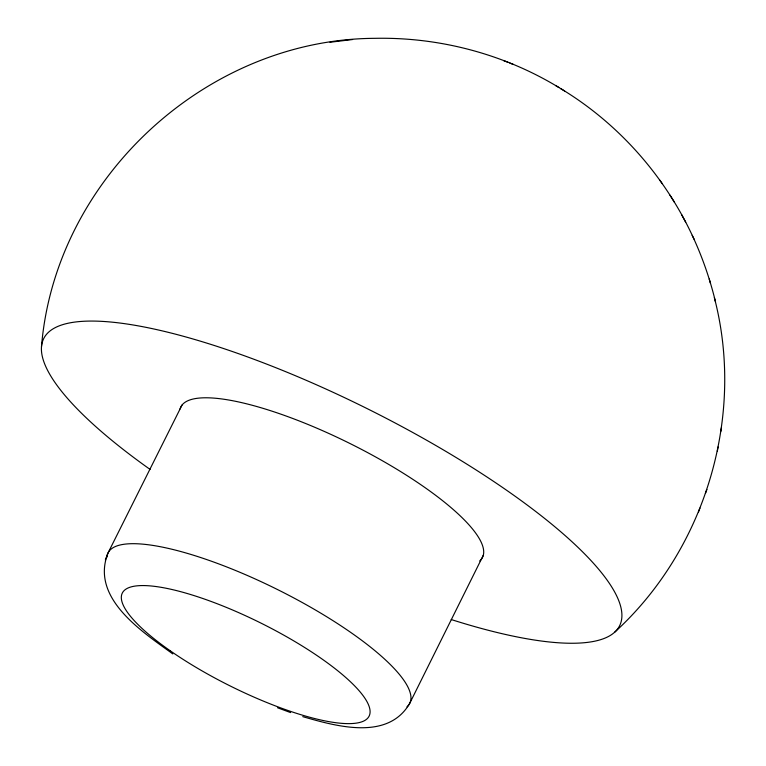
<?xml version="1.0" encoding="UTF-8"?>
<svg xmlns="http://www.w3.org/2000/svg" width="766" height="766" viewBox="0 0 766 766"><rect width="100%" height="100%" fill="white"/><g stroke="black" fill="none" stroke-linecap="round" stroke-linejoin="round"><path stroke-width="1.15" d="M614.772 632.122C705.342 549.519 745.375 416.34 714.343 297.62M41.498 346.577C55.267 178.488 206.542 39.028 374.967 38.329C439.282 36.998 503.971 54.032 558.941 87.525M182.04 405.042L108.102 552.822C89.919 598.083 142.16 631.605 172.8 653.925M720.739 431.622L721.467 427.466M717.34 451.184L718.077 446.951M698.458 512.061L699.971 508.069M705.438 493.448L706.932 489.474M105.363 559.946L107.307 554.9M483.269 555.34L409.743 703.312C387.95 741.124 336.082 726.216 302.742 716.641M352.599 39.526L329.955 42.264M277.589 707.794L290.64 712.6M503.588 60.591L507.992 62.333M509.84 63.071L513.383 64.468M560.588 88.54C607.026 116.489 646.322 156.12 674.501 202.377M555.685 85.543L564.628 90.991M659.919 180.259L662.169 183.62M669.963 195.148C691.104 227.761 706.396 264.059 715.492 301.833M681.644 214.71L685.685 222.226M692.196 235.315L694.13 239.26M709.259 279.025L710.35 283.027M150.088 469.424A321.768 81.656 26.5 0 1 136.338 325.531A321.768 81.656 26.5 0 1 574.241 543.831A321.768 81.656 26.5 0 1 451.231 619.541M180.048 408.996A168.549 42.772 26.5 0 1 354.792 445.927A168.549 42.772 26.5 0 1 479.698 560.951M106.924 557.16A168.549 42.772 26.5 0 1 278.154 589.868A168.549 42.772 26.5 0 1 406.957 706.846M170.368 650.88A137.899 34.997 26.5 0 0 369.088 716.162A137.899 34.997 26.5 0 0 197.618 596.743A137.899 34.997 26.5 0 0 170.368 650.88"/></g></svg>
